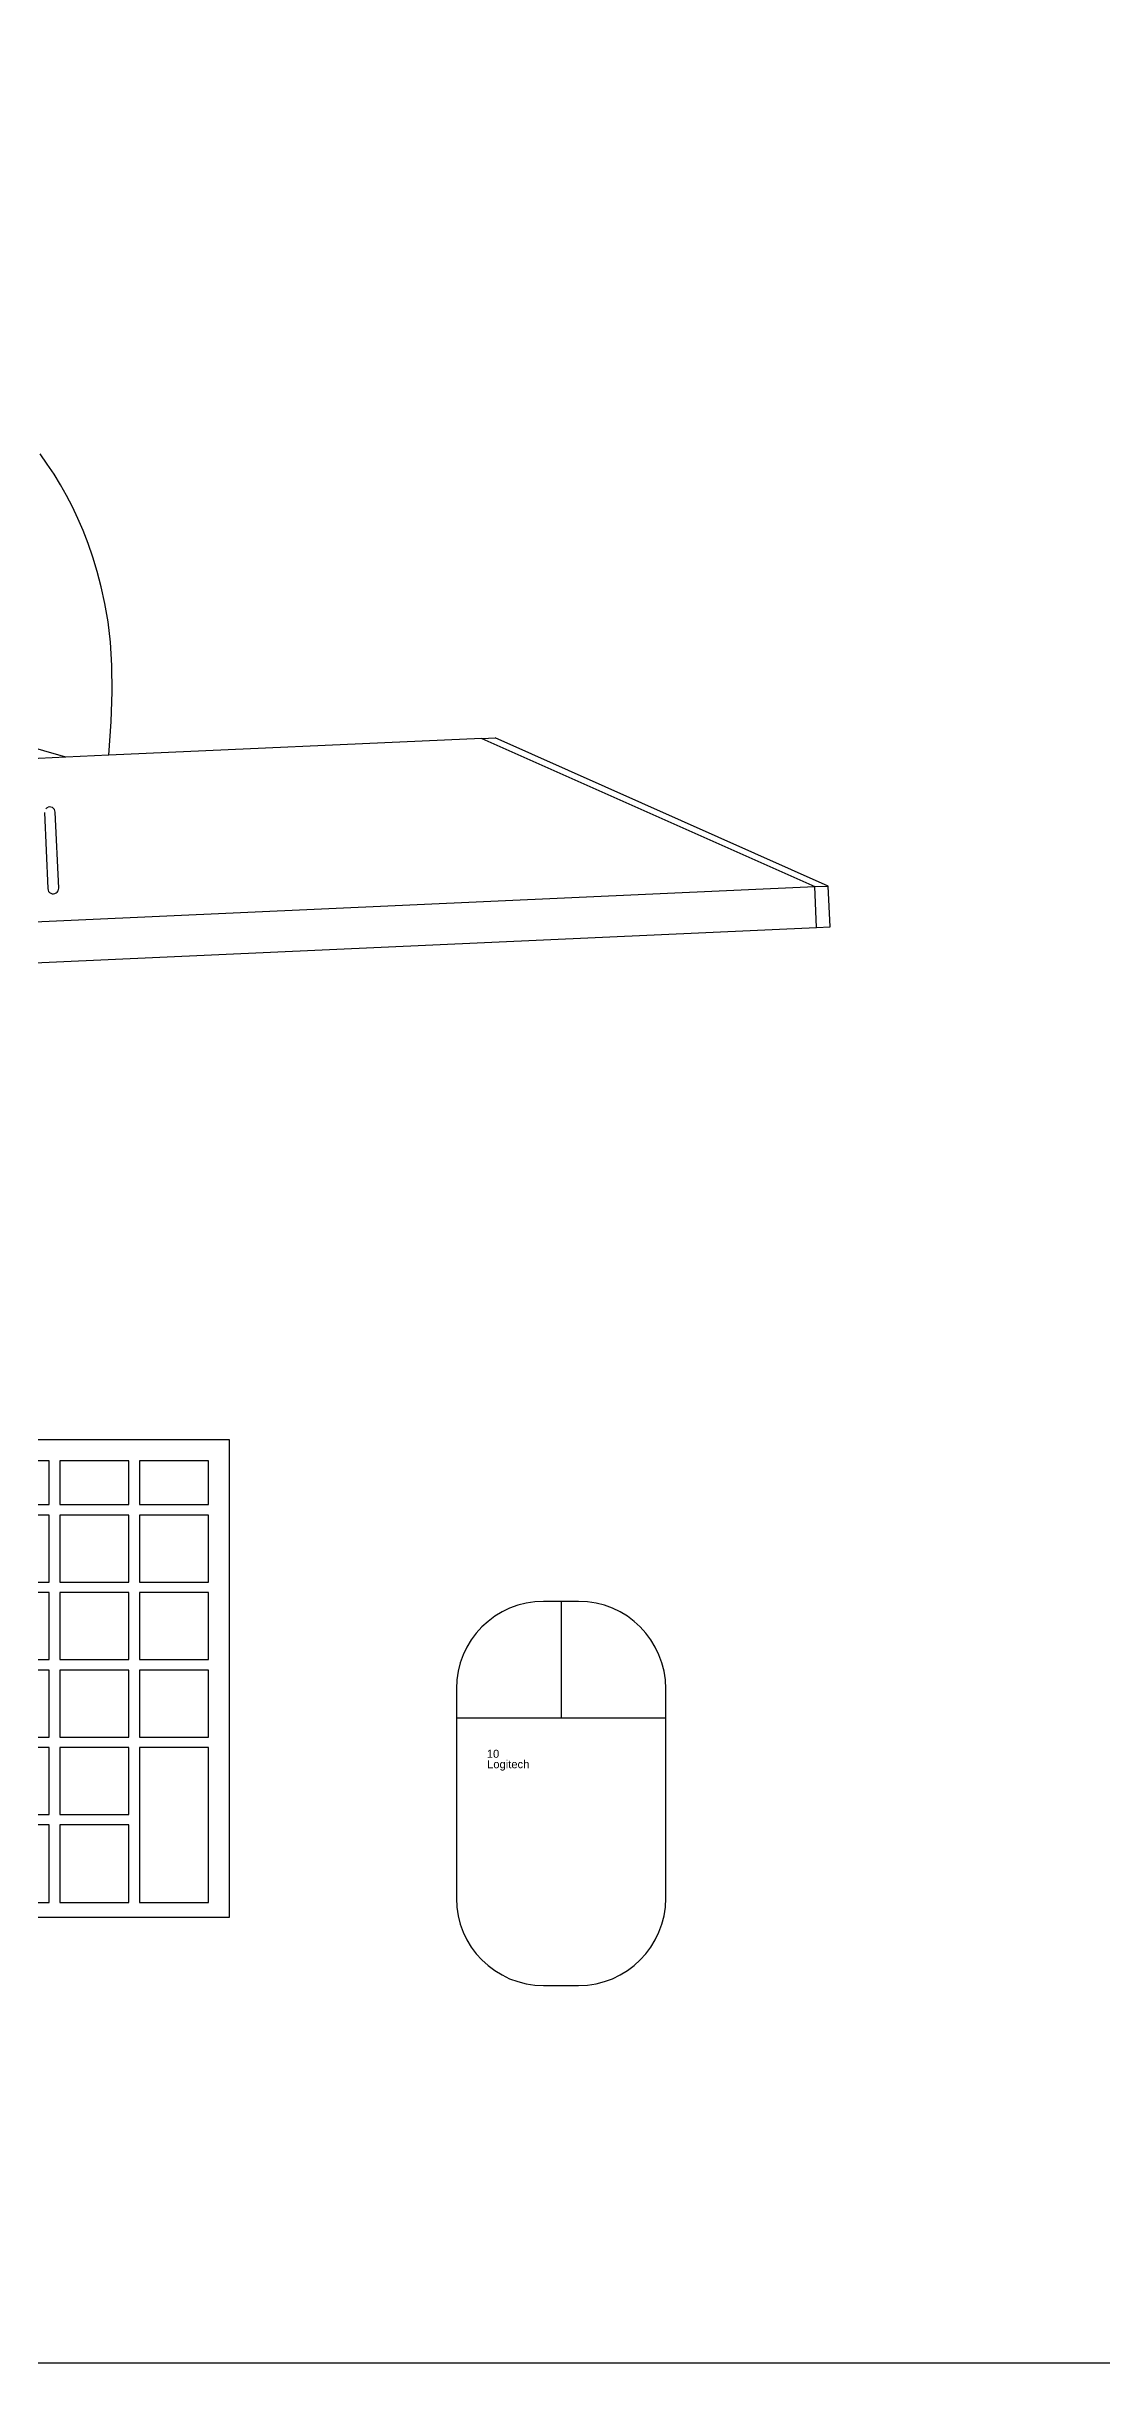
# Model space of a CAD drawing. Header units: inches. Extents: x 38 to 872, y -154 to 346.
# Drawn here: x 614.1 to 640.5, y 152.5 to 210.4 of the extents above; entities that cross this region are included whole.
import ezdxf

# ---------------------------------------------------------------- set-up
doc = ezdxf.new("R2010")
doc.units = ezdxf.units.IN
doc.header["$MEASUREMENT"] = 0
doc.layers.add('Edges', color=7, linetype='Continuous')
doc.styles.get("Standard").update_dxf_attribs({"font": 'arial.ttf'})

# ---------------------------------------------------------------- blocks, each defined once
blk = doc.blocks.new('Mesa')
blk.add_lwpolyline([(145.59, 115.783), (7.5, 115.783, 0.414214), (0, 108.283), (0, 7.5, 0.414214), (7.5, 0), (145.59, 0, 0.414214), (153.09, 7.5), (153.09, 108.283, 0.414214)], format="xyb", close=True)
for tag, p, flags in [('ID', (4.63, 109.471), 1), ('PC_DISPONIBLES', (4.666, 106.305), 3), ('PC_ACTUALES', (4.642, 104.708), 1)]:
    blk.add_attdef(tag, p, '', height=1, dxfattribs=dict(flags=flags))
blk.add_attdef('POSICION', (4.604, 107.926), '', height=1)
blk = doc.blocks.new('Monitor')
at = {"layer": 'Edges'}
for p, q in [((8.235, -2.239), (4.192, -0.88)), ((8.235, -2.239), (-7.98, -2.239)), ((9.31, -2.239), (8.235, -2.239)), ((18.637, -2.239), (9.31, -2.239)), ((18.637, -2.239), (26.788, -6.314)), ((18.637, -2.239), (18.976, -2.239)), ((27.127, -6.314), (18.976, -2.239)), ((7.701, -3.48), (7.734, -3.466)), ((7.769, -3.462), (7.734, -3.466)), ((7.804, -3.466), (7.769, -3.462)), ((7.837, -3.48), (7.804, -3.466)), ((7.633, -3.597), (7.633, -5.499)), ((7.673, -3.501), (7.701, -3.48)), ((7.865, -3.501), (7.837, -3.48)), ((7.886, -3.529), (7.865, -3.501)), ((7.9, -3.562), (7.886, -3.529)), ((7.905, -3.597), (7.9, -3.562)), ((7.905, -5.499), (7.905, -3.597)), ((7.633, -5.499), (7.638, -5.534)), ((7.638, -5.534), (7.651, -5.567)), ((7.651, -5.567), (7.673, -5.595)), ((7.673, -5.595), (7.701, -5.617)), ((7.701, -5.617), (7.734, -5.631)), ((7.734, -5.631), (7.769, -5.635)), ((7.769, -5.635), (7.804, -5.631)), ((7.804, -5.631), (7.837, -5.617)), ((7.837, -5.617), (7.865, -5.595)), ((7.865, -5.595), (7.886, -5.567)), ((7.886, -5.567), (7.9, -5.534)), ((7.9, -5.534), (7.905, -5.499)), ((-26.533, -6.314), (26.788, -6.314)), ((26.788, -7.333), (26.788, -6.314)), ((26.788, -6.314), (27.127, -6.314)), ((27.127, -7.333), (27.127, -6.314)), ((5.863, -7.333), (26.788, -7.333)), ((26.788, -7.333), (27.127, -7.333))]:
    blk.add_line(p, q, dxfattribs=at)
blk.add_lwpolyline([(9.31, -2.239), (9.406, -1.399), (9.462, -0.657), (9.482, 0), (9.473, 0.581), (9.437, 1.098), (9.38, 1.56), (9.307, 1.98), (9.221, 2.367), (9.128, 2.73), (9.027, 3.074), (8.919, 3.4), (8.802, 3.711), (8.678, 4.008), (8.545, 4.293), (8.405, 4.57), (8.255, 4.839), (8.097, 5.103), (7.93, 5.362)], dxfattribs=at)
for tag, p in [('ID', (-2.845, 6.929)), ('PUESTO', (-2.849, 6.664)), ('MARCA', (-2.82, 6.376))]:
    blk.add_attdef(tag, p, '', height=0.2)
at = {"flags": 9}
blk.add_attdef('TIEMPO_DE_USO', (-2.848, 6.11), '', height=0.2, dxfattribs=at)
blk = doc.blocks.new('Keyboard')
for p, q in [((45, 11.93), (0, 11.93)), ((45, 0), (45, 11.93)), ((40.492, 11.408), (38.761, 11.408)), ((40.492, 10.309), (40.492, 11.408)), ((42.484, 11.408), (40.754, 11.408)), ((40.754, 11.408), (40.754, 10.309)), ((42.484, 10.309), (42.484, 11.408)), ((44.477, 11.408), (42.746, 11.408)), ((42.746, 11.408), (42.746, 10.309)), ((44.477, 10.309), (44.477, 11.408)), ((38.761, 10.309), (40.492, 10.309)), ((40.492, 10.047), (38.761, 10.047)), ((40.492, 8.373), (40.492, 10.047)), ((40.754, 10.309), (42.484, 10.309)), ((42.484, 10.047), (40.754, 10.047)), ((40.754, 10.047), (40.754, 8.373)), ((42.484, 8.373), (42.484, 10.047)), ((42.746, 10.309), (44.477, 10.309)), ((44.477, 10.047), (42.746, 10.047)), ((42.746, 10.047), (42.746, 8.373)), ((44.477, 8.373), (44.477, 10.047)), ((38.761, 8.373), (40.492, 8.373)), ((40.492, 8.111), (38.761, 8.111)), ((40.492, 6.437), (40.492, 8.111)), ((40.754, 8.373), (42.484, 8.373)), ((42.484, 8.111), (40.754, 8.111)), ((40.754, 8.111), (40.754, 6.437)), ((42.484, 6.437), (42.484, 8.111)), ((42.746, 8.373), (44.477, 8.373)), ((44.477, 8.111), (42.746, 8.111)), ((42.746, 8.111), (42.746, 6.437)), ((44.477, 6.437), (44.477, 8.111)), ((38.761, 6.437), (40.492, 6.437)), ((40.754, 6.437), (42.484, 6.437)), ((42.746, 6.437), (44.477, 6.437)), ((40.492, 6.175), (38.761, 6.175)), ((40.492, 4.501), (40.492, 6.175)), ((42.484, 6.175), (40.754, 6.175)), ((40.754, 6.175), (40.754, 4.501)), ((42.484, 4.501), (42.484, 6.175)), ((44.477, 6.175), (42.746, 6.175)), ((42.746, 6.175), (42.746, 4.501)), ((44.477, 4.501), (44.477, 6.175)), ((38.761, 4.501), (40.492, 4.501)), ((40.492, 4.239), (38.761, 4.239)), ((40.492, 2.565), (40.492, 4.239)), ((40.754, 4.501), (42.484, 4.501)), ((42.484, 4.239), (40.754, 4.239)), ((40.754, 4.239), (40.754, 2.565)), ((42.484, 2.565), (42.484, 4.239)), ((42.746, 4.501), (44.477, 4.501)), ((44.477, 4.239), (42.746, 4.239)), ((42.746, 4.239), (42.746, 0.367)), ((44.477, 0.367), (44.477, 4.239)), ((38.761, 2.565), (40.492, 2.565)), ((40.754, 2.565), (42.484, 2.565)), ((40.492, 2.303), (36.769, 2.303)), ((40.492, 0.367), (40.492, 2.303)), ((42.484, 2.303), (40.754, 2.303)), ((40.754, 2.303), (40.754, 0.367)), ((42.484, 0.367), (42.484, 2.303)), ((0, 0), (45, 0)), ((36.769, 0.367), (40.492, 0.367)), ((40.754, 0.367), (42.484, 0.367)), ((42.746, 0.367), (44.477, 0.367))]:
    blk.add_line(p, q)
for tag, p in [('PUESTO', (29.69, 5.684)), ('MARCA', (29.697, 5.423))]:
    blk.add_attdef(tag, p, '', height=0.2)
for tag, p, flags in [('ID', (29.697, 5.959), 5), ('TIEMPO_DE_USO', (29.675, 5.162), 1)]:
    blk.add_attdef(tag, p, '', height=0.2, dxfattribs=dict(flags=flags))
blk = doc.blocks.new('mouse')
for p, q in [((-0.218, 2.918), (-1.091, 2.918)), ((-0.655, 2.918), (-0.655, 0)), ((-3.273, 0.736), (-3.273, -4.5)), ((1.964, -1.882), (1.964, 0.736)), ((1.964, 0), (-0.655, 0)), ((-0.655, 0), (-3.273, 0)), ((1.964, -4.5), (1.964, -1.882)), ((-1.091, -6.682), (-0.218, -6.682))]:
    blk.add_line(p, q)
for centre, major_axis, start_param, end_param in [((-1.091, 0.736), (1.543, 1.543), 0.785398, 2.356194), ((-0.218, 0.736), (-1.543, 1.543), 3.926991, 5.497787), ((-1.091, -4.5), (-1.543, 1.543), 0.785398, 2.356194), ((-0.218, -4.5), (1.543, 1.543), 3.926991, 5.497787)]:
    blk.add_ellipse(centre, major_axis=major_axis, ratio=1, start_param=start_param, end_param=end_param)
for tag, p, flags in [('ID', (-2.502, -0.724), 5), ('TIEMPO_DE_USO', (-2.508, -1.518), 1), ('TIPO', (-2.508, -1.823), 3)]:
    blk.add_attdef(tag, p, '', height=0.2, dxfattribs=dict(flags=flags))
for tag, p in [('PUESTO', (-2.511, -0.99)), ('MARCA', (-2.504, -1.251))]:
    blk.add_attdef(tag, p, '', height=0.2)

msp = doc.modelspace()

# ---------------------------------------------------------------- block references
for name, p in [('Mesa', (565.824, 152.507)), ('Keyboard', (573.711, 163.642))]:
    msp.add_blockref(name, p)
at = {"rotation": 2.584526334291028}
msp.add_blockref('Monitor', (606.294, 194.496), dxfattribs=at)
msp.add_blockref('mouse', (627.653, 168.615)).add_auto_attribs({'PUESTO': '10', 'MARCA': 'Logitech'})

doc.saveas('drawing.dxf')
